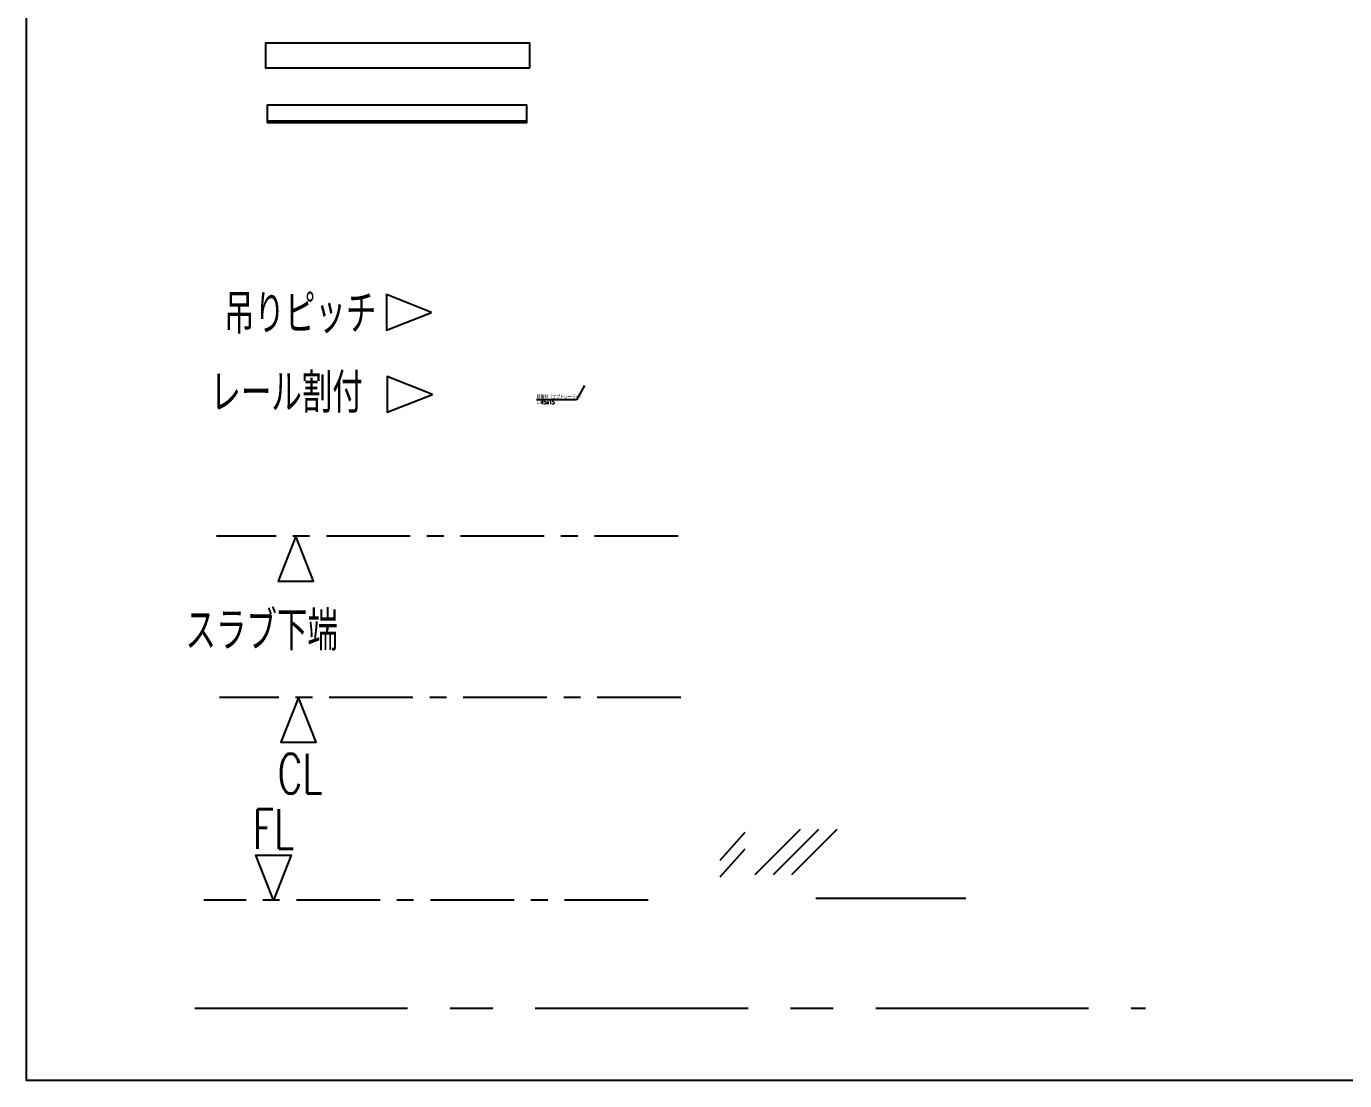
# Model space of a CAD drawing. Header units: millimetres. Extents: x -336714 to 313259, y -164504 to 205815.
# Drawn here: x -336714 to -286753, y -41063 to -1119 of the extents above; entities that cross this region are included whole.
import ezdxf
from ezdxf.enums import TextEntityAlignment as Align

# ---------------------------------------------------------------- set-up
doc = ezdxf.new("R2010")
doc.units = ezdxf.units.MM
doc.header["$LTSCALE"] = 10
doc.linetypes.add('CENTER', pattern=[50.8, 31.75, -6.35, 6.35, -6.35])
for name, color, linetype in [('_P18_文字', 3, 'Continuous'), ('_P18_製品', 4, 'Continuous'), ('_P18_製品寸法', 9, 'Continuous'), ('_基準', 1, 'CENTER'), ('_製品芯線', 1, 'CENTER'), ('_躯体', 8, 'Continuous')]:
    doc.layers.add(name, color=color, linetype=linetype)
doc.styles.add('OKAMURA', font='simplex8.shx', dxfattribs={"width": 0.7, "bigfont": 'BIGFONT.shx'})
doc.dimstyles.new('OKAMURA-050', dxfattribs={"dimscale": 50, "dimtxt": 3, "dimasz": 1, "dimexe": 0, "dimexo": 3, "dimgap": 1, "dimtad": 1, "dimdec": 8, "dimdsep": 46, "dimtxsty": 'OKAMURA', "dimblk1": 'DOT', "dimblk2": 'DOT', "dimsah": 1, "dimcen": 0, "dimclrt": 3, "dimadec": 0, "dimazin": 0, "dimtfac": 1, "dimtdec": 8, "dimtix": 1, "dimtmove": 2, "dimatfit": 3, "dimfxl": 1, "dimtolj": 1, "dimarcsym": 0})

# ---------------------------------------------------------------- blocks, each defined once
blk = doc.blocks.new('*U242')
at = {"layer": '_P18_製品'}
blk.add_lwpolyline([(1000, 0), (0, 0), (0, 95), (1000, 95)], close=True, dxfattribs=at)
blk = doc.blocks.new('PARTITION_FLOOR')
for p, q in [((102.6, 171.9), (-69.3, 0)), ((171.9, 171.9), (0, 0)), ((241.3, 171.9), (69.3, 0))]:
    blk.add_line(p, q)
blk = doc.blocks.new('*U34')
blk.add_line((0, 0), (5682, 0))
blk = doc.blocks.new('LINE_FLOOR')
at = {"layer": '_P18_文字'}
blk.add_lwpolyline([(-1420, 0), (-1487.4, 170), (-1352.6, 170)], close=True, dxfattribs=at)
at = {"layer": '_P18_製品寸法', "color": 1, "linetype": 'CENTER'}
blk.add_line((0, 0), (-1683.7, 0), dxfattribs=at)
at = {"layer": '_P18_文字', "lineweight": 13, "style": 'OKAMURA', "width": 0.7}
blk.add_text('FL', height=150, dxfattribs=at).set_placement((-1420, 270), align=Align.MIDDLE)
blk = doc.blocks.new('LINE_CEILING')
at = {"layer": '_P18_文字'}
blk.add_lwpolyline([(-1449.6, 0), (-1517, -170), (-1382.2, -170)], close=True, dxfattribs=at)
at = {"layer": '_基準'}
blk.add_line((0, 0), (-1749.6, 0), dxfattribs=at)
at = {"layer": '_P18_文字', "lineweight": 13, "style": 'OKAMURA', "width": 0.7}
blk.add_text('CL', height=150, dxfattribs=at).set_placement((-1528.9, -363.8))
blk = doc.blocks.new('P_RAIL_LABEL')
at = {"layer": '_P18_文字'}
blk.add_lwpolyline([(0, 0), (-171.5, 67.4), (-171.5, -67.4)], close=True, dxfattribs=at)
at = {"layer": '_P18_文字', "lineweight": 13, "style": 'OKAMURA', "width": 0.7}
blk.add_text('レール割付', height=150, dxfattribs=at).set_placement((-841.7, -69.8))
blk = doc.blocks.new('P_ROD_LABEL')
at = {"layer": '_P18_文字'}
blk.add_lwpolyline([(0, 0), (-170, 67.4), (-170, -67.4)], close=True, dxfattribs=at)
at = {"layer": '_P18_文字', "lineweight": 13, "style": 'OKAMURA', "width": 0.7}
blk.add_text('吊りピッチ', height=150, dxfattribs=at).set_placement((-497.4, 0), align=Align.MIDDLE)
blk = doc.blocks.new('LINE_UP_FLOOR')
at = {"layer": '_P18_文字'}
blk.add_lwpolyline([(-1449.6, 0), (-1517, -170), (-1382.2, -170)], close=True, dxfattribs=at)
at = {"layer": '_基準'}
blk.add_line((0, 0), (-1749.6, 0), dxfattribs=at)
at = {"layer": '_P18_文字', "lineweight": 13, "style": 'OKAMURA', "width": 0.7}
blk.add_text('スラブ下端', height=150, dxfattribs=at).set_placement((-1867.6, -432.8))
blk = doc.blocks.new('P_WALL')
at = {"layer": '_躯体'}
for p, q in [((0, 63.2), (-95.4, -43.6)), ((0, 0), (-95.4, -106.8))]:
    blk.add_line(p, q, dxfattribs=at)
blk = doc.blocks.new('*U43')
blk.add_line((0, 6), (984, 6))
blk.add_lwpolyline([(0, 0), (984, 0), (984, 65), (0, 65)], close=True)
blk = doc.blocks.new('_DOT')
at = {"color": 0, "linetype": 'ByBlock'}
blk.add_line((-0.5, 0), (-1, 0), dxfattribs=at)
at = {"color": 0, "linetype": 'ByBlock', "const_width": 0.5}
blk.add_lwpolyline([(-0.25, 0, 1), (0.25, 0, 1)], format="xyb", close=True, dxfattribs=at)
blk = doc.blocks.new('P_LINE')
at = {"layer": '_製品芯線'}
blk.add_line((0, 0), (1418.6, 0), dxfattribs=at)
blk = doc.blocks.new('P18_DIM_BUFFER_FRONT_VIEW')
at = {"layer": '_P18_文字', "style": 'OKAMURA', "width": 0.7}
for s, p in [('緩衝材（エプトシーラー）', (-1805, -517)), ('□45x15', (-1805, -710))]:
    blk.add_text(s, height=150, dxfattribs=at).set_placement(p)
at = {"layer": '_P18_文字'}
blk.add_leader([(0, 0), (-295, -542), (-1814, -542)], dimstyle='OKAMURA-050', override={"dimscale": 50, "dimgap": 1, "dimtad": 0}, dxfattribs=at)

msp = doc.modelspace()

# ---------------------------------------------------------------- linework, layer by layer
at = {"layer": '_P18_製品寸法'}
msp.add_lwpolyline([(76366, -41063), (-336714, -41063), (-336714, 121489), (76366, 121489)], close=True, dxfattribs=at)

# ---------------------------------------------------------------- block references
at = {"xscale": 10, "yscale": 10}
for name, p in [('*U242', (-327640, -2697)), ('*U43', (-327582, -4757)), ('P_ROD_LABEL', (-321365, -11958)), ('P_RAIL_LABEL', (-321322, -15061)), ('LINE_UP_FLOOR', (-312007, -20440)), ('LINE_CEILING', (-311904, -26543)), ('LINE_FLOOR', (-313146, -34225)), ('P_WALL', (-309481, -32292)), ('PARTITION_FLOOR', (-308414, -33271))]:
    msp.add_blockref(name, p, dxfattribs=at)
for name, p in [('P18_DIM_BUFFER_FRONT_VIEW', (-315567, -14725)), ('*U34', (-306796, -34149))]:
    msp.add_blockref(name, p)
at = {"xscale": 25.4, "yscale": 25.4, "zscale": 25.4}
msp.add_blockref('P_LINE', (-330329, -38321), dxfattribs=at)

doc.saveas('drawing.dxf')
